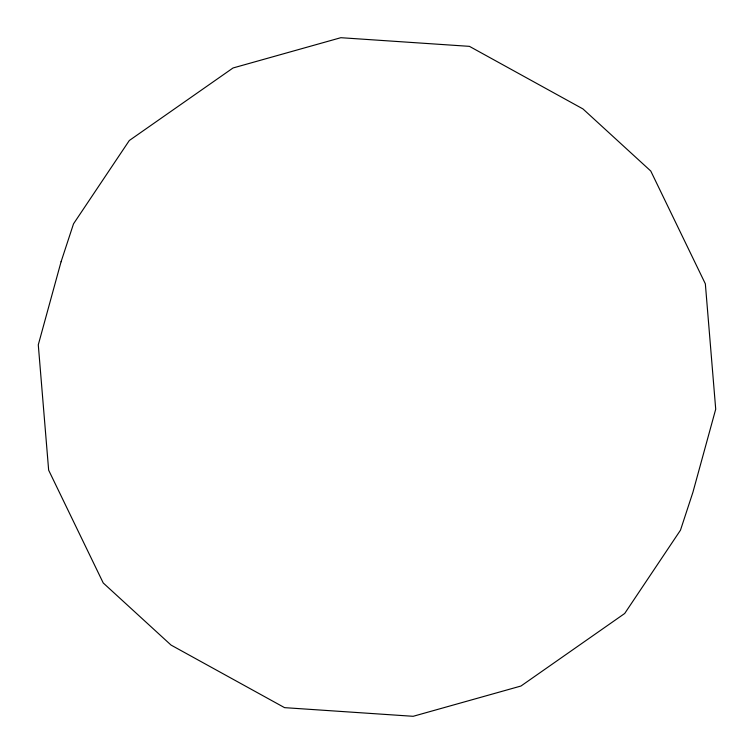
<?xml version="1.0" encoding="UTF-8"?>
<svg xmlns="http://www.w3.org/2000/svg" width="754" height="754" viewBox="0 0 754 754"><rect width="100%" height="100%" fill="white"/><g stroke="black" fill="none" stroke-linecap="round" stroke-linejoin="round"><path stroke-width="1.13" d="M61.074 261.761L38.284 344.823L48.652 470.176L103.232 582.974L171.045 645.075L284.569 707.648L413.164 716.3L520.967 686.027L624.689 613.492L680.476 530.185L692.926 492.239L715.716 409.177L705.348 283.824L650.768 171.026L582.955 108.925L469.431 46.352L340.836 37.7L233.033 67.973L129.311 140.508L73.524 223.815L61.074 261.761"/></g></svg>
